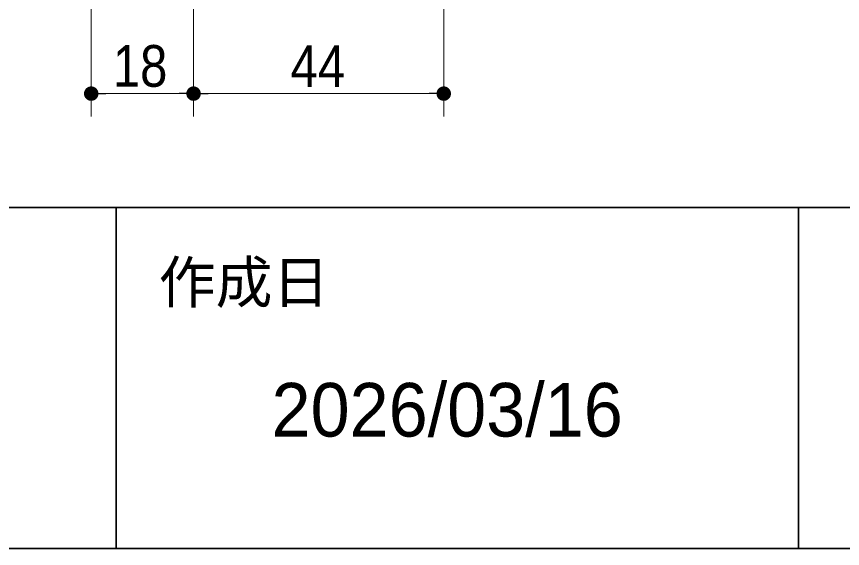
# Model space of a CAD drawing. Units: millimetres, scale not verified, with parts at other scales. Extents: x -6062 to 6062, y -3045 to 3045.
# Drawn here: x 625 to 1351, y -2770 to -2302 of the extents above; entities that cross this region are included whole.
import ezdxf
from ezdxf.enums import TextEntityAlignment as Align

# ---------------------------------------------------------------- set-up
doc = ezdxf.new("R2010")
doc.units = ezdxf.units.MM
doc.header["$LTSCALE"] = 20
doc.header["$PDMODE"] = 32
doc.header["$PDSIZE"] = 10
for name, color, linetype, lineweight in [('0-1_2寸法-1', 7, 'Continuous', 15), ('0-2_0', 7, 'Continuous', 25), ('0-5_1図面枠', 7, 'Continuous', 15)]:
    doc.layers.add(name, color=color, linetype=linetype, lineweight=lineweight)
doc.layers.add('0-3_Defpoints', color=7, linetype='Continuous')
doc.styles.add('ＭＳ Ｐゴシック', font='')
doc.styles.get('ＭＳ Ｐゴシック').set_extended_font_data('MS PGothic')

# ---------------------------------------------------------------- blocks, each defined once
blk = doc.blocks.new('_Dot')
at = {"layer": '0-2_0'}
blk.add_line((-10, 0), (-20, 0), dxfattribs=at)
for points in [[(0, 0), (-10, 0), (-9.92, 1.25)], [(0, 0), (-9.92, -1.25), (-10, 0)], [(0, 0), (-9.92, 1.25), (-9.69, 2.49)], [(0, 0), (-9.69, -2.49), (-9.92, -1.25)], [(0, 0), (-9.69, 2.49), (-9.3, 3.68)], [(0, 0), (-9.3, -3.68), (-9.69, -2.49)], [(0, 0), (-9.3, 3.68), (-8.76, 4.82)], [(0, 0), (-8.76, -4.82), (-9.3, -3.68)], [(0, 0), (-8.76, 4.82), (-8.09, 5.88)], [(0, 0), (-8.09, -5.88), (-8.76, -4.82)], [(0, 0), (-8.09, 5.88), (-7.29, 6.85)], [(0, 0), (-7.29, -6.85), (-8.09, -5.88)], [(0, 0), (-7.29, 6.85), (-6.37, 7.71)], [(0, 0), (-6.37, -7.71), (-7.29, -6.85)], [(0, 0), (-6.37, 7.71), (-5.36, 8.44)], [(0, 0), (-5.36, -8.44), (-6.37, -7.71)], [(0, 0), (-5.36, 8.44), (-4.26, 9.05)], [(0, 0), (-4.26, -9.05), (-5.36, -8.44)], [(0, 0), (-4.26, 9.05), (-3.09, 9.51)], [(0, 0), (-3.09, -9.51), (-4.26, -9.05)], [(0, 0), (-3.09, 9.51), (-1.87, 9.82)], [(0, 0), (-1.87, -9.82), (-3.09, -9.51)], [(0, 0), (-1.87, 9.82), (-0.63, 9.98)], [(0, 0), (-0.63, -9.98), (-1.87, -9.82)], [(0, 0), (-0.63, 9.98), (0.63, 9.98)], [(0, 0), (0.63, -9.98), (-0.63, -9.98)], [(0, 0), (0.63, 9.98), (1.87, 9.82)], [(0, 0), (1.87, 9.82), (3.09, 9.51)], [(0, 0), (3.09, 9.51), (4.26, 9.05)], [(0, 0), (4.26, 9.05), (5.36, 8.44)], [(0, 0), (5.36, 8.44), (6.37, 7.71)], [(0, 0), (6.37, 7.71), (7.29, 6.85)], [(0, 0), (7.29, 6.85), (8.09, 5.88)], [(0, 0), (8.09, 5.88), (8.76, 4.82)], [(0, 0), (8.76, 4.82), (9.3, 3.68)], [(0, 0), (9.3, 3.68), (9.69, 2.49)], [(0, 0), (9.69, 2.49), (9.92, 1.25)], [(0, 0), (9.92, 1.25), (10, 0)], [(0, 0), (1.87, -9.82), (0.63, -9.98)], [(0, 0), (3.09, -9.51), (1.87, -9.82)], [(0, 0), (4.26, -9.05), (3.09, -9.51)], [(0, 0), (5.36, -8.44), (4.26, -9.05)], [(0, 0), (6.37, -7.71), (5.36, -8.44)], [(0, 0), (7.29, -6.85), (6.37, -7.71)], [(0, 0), (8.09, -5.88), (7.29, -6.85)], [(0, 0), (8.76, -4.82), (8.09, -5.88)], [(0, 0), (9.3, -3.68), (8.76, -4.82)], [(0, 0), (9.69, -2.49), (9.3, -3.68)], [(0, 0), (9.92, -1.25), (9.69, -2.49)], [(0, 0), (10, 0), (9.92, -1.25)]]:
    blk.add_solid(points, dxfattribs=at)
blk = doc.blocks.new('グループ-3')
at = {"layer": '0-5_1図面枠', "lineweight": 35}
for p, q in [((-80000, -49400), (80000, -49400)), ((50000, -49400), (50000, -55400)), ((62000, -49400), (62000, -55400))]:
    blk.add_line(p, q, dxfattribs=at)
blk.add_lwpolyline([(-80000, 55400), (80000, 55400), (80000, -55400), (-80000, -55400)], close=True, dxfattribs=at)
blk = doc.blocks.new('図面枠')
at = {"layer": '0-5_1図面枠'}
blk.add_blockref('グループ-3', (0, 0), dxfattribs=at)
at = {"layer": '0-5_1図面枠', "style": 'ＭＳ Ｐゴシック'}
blk.add_text('作成日', height=733.7, dxfattribs=at).set_placement((50749.9, -51303.2), align=Align.BOTTOM_LEFT)

msp = doc.modelspace()

# ---------------------------------------------------------------- linework, layer by layer
at = {"layer": '0-1_2寸法-1'}
for p, q in [((690.68, -1955), (690.68, -2390)), ((780.68, -2008), (780.68, -2390)), ((780.68, -2008), (780.68, -2390)), ((1000.68, -2290), (1000.68, -2390)), ((703.4, -2370), (767.97, -2370)), ((987.97, -2370), (793.4, -2370))]:
    msp.add_line(p, q, dxfattribs=at)
at = {"layer": '0-3_Defpoints'}
msp.add_point((780.68, -2370), dxfattribs=at)

# ---------------------------------------------------------------- block references
at = {"layer": '0-1_2寸法-1', "xscale": 0.6356201, "yscale": 0.6356201, "rotation": 180}
for p in [(690.68, -2370), (780.68, -2370)]:
    msp.add_blockref('_Dot', p, dxfattribs=at)
at = {"layer": '0-1_2寸法-1', "xscale": 0.6356201, "yscale": 0.6356201}
for p in [(780.68, -2370), (1000.68, -2370)]:
    msp.add_blockref('_Dot', p, dxfattribs=at)
at = {"layer": '0-5_1図面枠', "xscale": 0.05, "yscale": 0.05}
msp.add_blockref('図面枠', (-1787.5, 0), dxfattribs=at)

# ---------------------------------------------------------------- texts
at = {"layer": '0-1_2寸法-1', "style": 'ＭＳ Ｐゴシック', "width": 0.9}
for s, p in [('18', (709.65, -2374.96)), ('44', (865.99, -2375.06))]:
    msp.add_text(s, height=36.66, dxfattribs=at).set_placement(p, align=Align.BOTTOM_LEFT)
at = {"layer": '0-5_1図面枠', "style": 'ＭＳ Ｐゴシック'}
msp.add_text('2026/03/16', height=47.17, dxfattribs=at).set_placement((849.28, -2685.74), align=Align.BOTTOM_LEFT)

doc.saveas('drawing.dxf')
